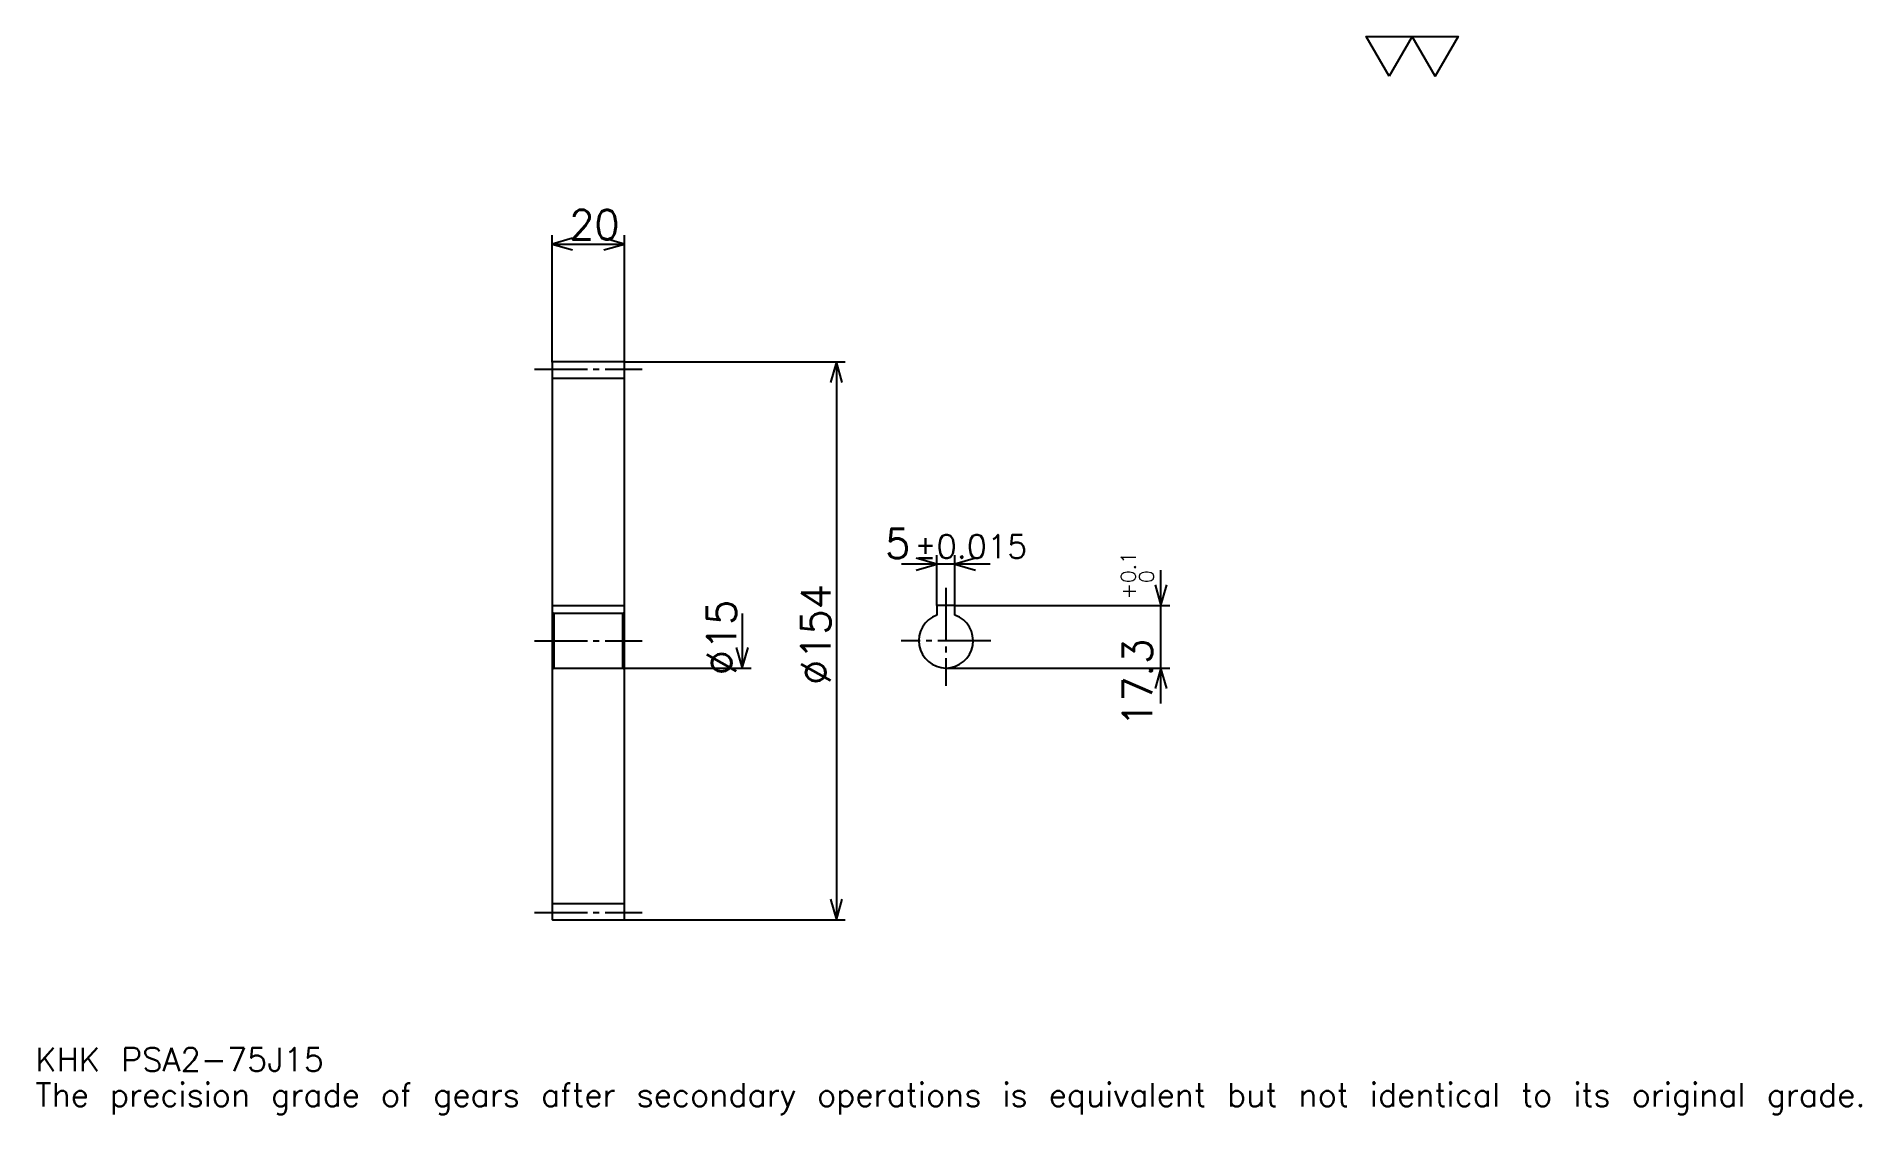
# Model space of a CAD drawing. Extents: x 17 to 520, y 6 to 303.
import ezdxf

# ---------------------------------------------------------------- set-up
doc = ezdxf.new("R2010")
doc.units = 0
doc.linetypes.add('DASHDOT', pattern=[19.5, 14.625, -1.625, 1.625, -1.625])
doc.layers.get('0').update_dxf_attribs({"linetype": 'CONTINUOUS'})
doc.layers.add('DASHDOT', color=6, linetype='DASHDOT')
doc.styles.add('KANJI', font='TXT', dxfattribs={"bigfont": 'BIGFONT'})

msp = doc.modelspace()

# ---------------------------------------------------------------- linework, layer by layer
at = {"color": 5}
for p, q in [((158.875, 213.6875), (158.875, 248.625)), ((178.875, 213.6875), (178.875, 248.625)), ((158.875, 246.1875), (178.875, 246.1875)), ((158.875, 213.587494), (158.875, 213.6875)), ((178.774994, 213.6875), (178.875, 213.6875)), ((178.875, 213.6875), (239.8125, 213.6875)), ((178.875, 213.587494), (178.875, 213.6875)), ((237.375, 213.6875), (237.375, 59.6875)), ((279.875, 157.862503), (255.375, 157.862503)), ((265.125, 146.487503), (265.125, 160.300003)), ((270.125, 146.487503), (270.125, 160.300003)), ((327, 119.4375), (327, 156.237503)), ((270.125, 146.487503), (329.4375, 146.487503)), ((211.375, 144.1875), (211.375, 129.1875)), ((178.875, 129.1875), (213.8125, 129.1875)), ((267.625, 129.1875), (329.4375, 129.1875)), ((178.774994, 59.6875), (178.875, 59.6875)), ((178.875, 59.6875), (239.8125, 59.6875))]:
    msp.add_line(p, q, dxfattribs=at)
at = {"color": 4}
for p, q in [((158.875, 209.1875), (178.875, 209.1875)), ((158.875, 146.487503), (178.875, 146.487503)), ((178.875, 144.6875), (178.375, 144.1875)), ((158.875, 128.6875), (159.375, 129.1875)), ((178.875, 128.6875), (178.375, 129.1875)), ((158.875, 64.1875), (178.875, 64.1875))]:
    msp.add_line(p, q, dxfattribs=at)
at = {"color": 7}
msp.add_lwpolyline([(390, 292.5), (383.662506, 303.484985), (409.012512, 303.484985), (402.674988, 292.5), (396.337494, 303.484985), (390, 292.5)], dxfattribs=at)
at = {"color": 5}
for points in [[(164.5625, 247.8125), (158.875, 246.1875), (164.5625, 244.5625)], [(173.1875, 244.5625), (178.875, 246.1875), (173.1875, 247.8125)], [(239, 208), (237.375, 213.6875), (235.75, 208)], [(259.4375, 156.237503), (265.125, 157.862503), (259.4375, 159.487503)], [(275.8125, 159.487503), (270.125, 157.862503), (275.8125, 156.237503)], [(325.375, 152.175003), (327, 146.487503), (328.625, 152.175003)], [(209.75, 134.875), (211.375, 129.1875), (213, 134.875)], [(328.625, 123.5), (327, 129.1875), (325.375, 123.5)], [(235.75, 65.375), (237.375, 59.6875), (239, 65.375)]]:
    msp.add_lwpolyline(points, dxfattribs=at)
at = {"color": 4}
for points in [[(158.875, 128.6875), (158.875, 59.787498), (158.975006, 59.6875), (178.774994, 59.6875), (178.875, 59.787498), (178.875, 213.587494), (178.774994, 213.6875), (158.975006, 213.6875), (158.875, 213.587494), (158.875, 128.6875)], [(270.125, 143.758575), (270.125, 146.487503), (265.125, 146.487503), (265.125, 143.758575)], [(158.875, 144.6875), (159.375, 144.1875), (159.375, 129.1875), (178.375, 129.1875), (178.375, 144.1875), (159.375, 144.1875)]]:
    msp.add_lwpolyline(points, dxfattribs=at)
msp.add_arc((267.625, 136.6875), 7.5, 109.47122094, 70.52877906, dxfattribs=at)
at = {"layer": 'DASHDOT', "color": 7}
for p, q in [((154, 211.6875), (183.75, 211.6875)), ((267.625, 151.362503), (267.625, 124.3125)), ((154, 136.6875), (183.75, 136.6875)), ((280, 136.6875), (255.25, 136.6875)), ((154, 61.6875), (183.75, 61.6875))]:
    msp.add_line(p, q, dxfattribs=at)

# ---------------------------------------------------------------- texts
at = {"color": 7, "style": 'KANJI'}
for s, height, p in [('20', 8.125, (163.59375, 247.487503)), ('5', 8.125, (250.853394, 159.487503)), ('%%p0.015', 6.5, (258.896149, 159.487503)), ('KHK PSA2-75J15', 6.5, (16.25, 17.875)), ('The precision grade of gears after secondary operations is equivalent but not identical to its original grade.', 6.5, (16.25, 8.125))]:
    msp.add_text(s, height=height, dxfattribs=at).set_placement(p)
for s, height, p in [('0.1', 4.0625, (320.012512, 152.658432)), ('%%c154', 8.125, (235.75, 124.5)), ('+', 4.0625, (320.012512, 148.108429)), ('0', 4.0625, (325.049988, 152.658432)), ('%%c15', 8.125, (209.75, 127.140625)), ('17.3', 8.125, (324.5625, 112.940216))]:
    msp.add_text(s, height=height, rotation=90, dxfattribs=at).set_placement(p)

doc.saveas('drawing.dxf')
